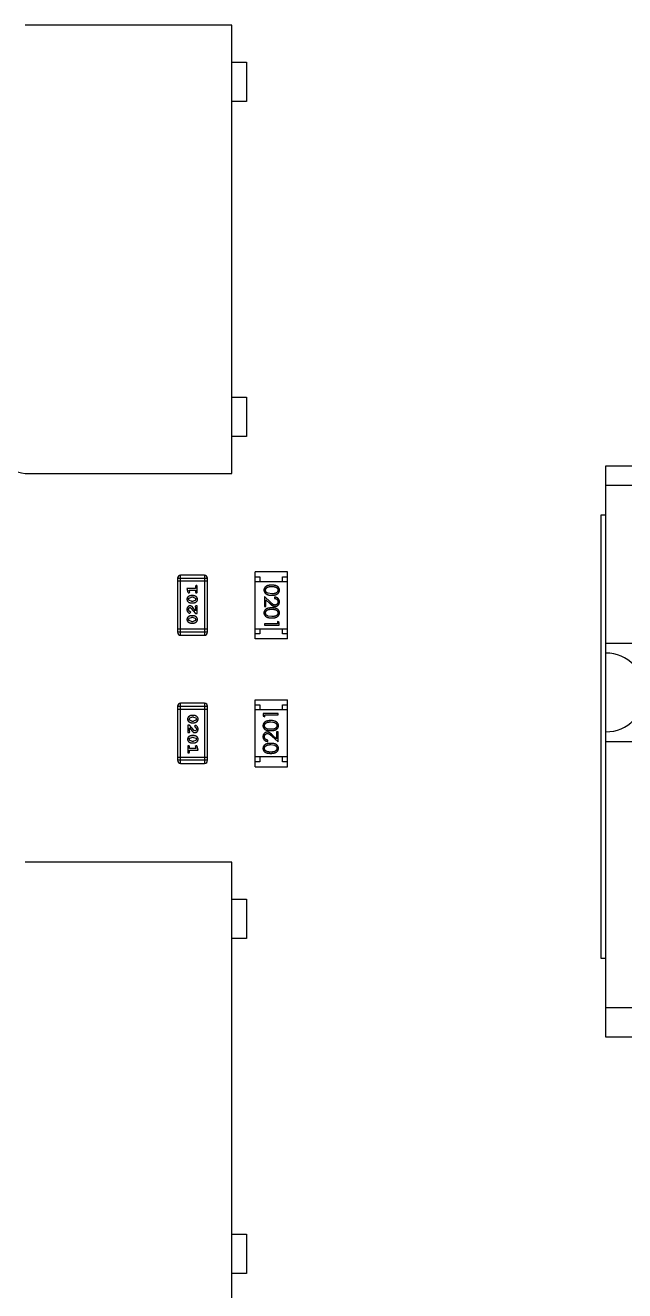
# Model space of a CAD drawing. Header units: inches. Extents: x -13 to 240, y -18 to 126.
# Drawn here: x 172.63 to 178.72, y 44.89 to 57.74 of the extents above; entities that cross this region are included whole.
import ezdxf

# ---------------------------------------------------------------- set-up
doc = ezdxf.new("R2010")
doc.units = ezdxf.units.IN
doc.header["$LTSCALE"] = 1.21
doc.header["$MEASUREMENT"] = 0
doc.layers.get('0').update_dxf_attribs({"linetype": 'CONTINUOUS'})
doc.layers.add('6871XX149022_PATTE2_1', color=7, linetype='CONTINUOUS')

msp = doc.modelspace()

# ---------------------------------------------------------------- linework, layer by layer
at = {"color": 7, "linetype": 'Continuous'}
for p, q in [((174.727, 57.741), (172.627, 57.741)), ((174.727, 53.191), (174.727, 57.741)), ((174.727, 57.366), (174.877, 57.366)), ((174.877, 57.366), (174.877, 56.966)), ((174.877, 56.966), (174.727, 56.966)), ((174.727, 53.966), (174.877, 53.966)), ((174.877, 53.966), (174.877, 53.566)), ((174.877, 53.566), (174.727, 53.566)), ((178.527, 47.466), (178.527, 53.266)), ((178.527, 53.266), (197.627, 53.266)), ((172.627, 53.191), (174.727, 53.191)), ((180.727, 53.066), (178.527, 53.066)), ((178.477, 52.766), (178.477, 48.266)), ((178.527, 52.766), (178.477, 52.766)), ((174.962, 51.511), (174.962, 52.191)), ((175.292, 52.191), (174.962, 52.191)), ((175.292, 51.511), (175.292, 52.191)), ((174.174, 52.126), (174.174, 51.577)), ((174.174, 52.126), (174.479, 52.126)), ((174.479, 52.095), (174.174, 52.095)), ((174.205, 51.547), (174.205, 52.156)), ((174.448, 52.156), (174.205, 52.156)), ((174.448, 52.156), (174.448, 51.547)), ((174.479, 51.577), (174.479, 52.126)), ((174.962, 52.141), (175.012, 52.141)), ((174.962, 52.091), (175.292, 52.091)), ((175.012, 52.141), (175.012, 52.091)), ((175.242, 52.091), (175.242, 52.141)), ((175.242, 52.141), (175.292, 52.141)), ((174.27, 52.023), (174.28, 51.986)), ((174.358, 52.023), (174.27, 52.023)), ((174.287, 51.912), (174.292, 51.924)), ((174.289, 51.977), (174.298, 51.985)), ((174.292, 51.924), (174.315, 51.932)), ((174.297, 51.991), (174.293, 52.006)), ((174.293, 52.006), (174.358, 52.006)), ((174.298, 51.985), (174.297, 51.991)), ((174.332, 51.949), (174.314, 51.949)), ((174.332, 51.932), (174.315, 51.932)), ((174.332, 51.932), (174.354, 51.924)), ((174.354, 51.924), (174.36, 51.912)), ((174.358, 52.04), (174.358, 52.023)), ((174.358, 52.006), (174.358, 51.988)), ((174.375, 51.988), (174.375, 52.04)), ((175.057, 51.94), (175.057, 51.838)), ((175.119, 51.882), (175.057, 51.94)), ((175.132, 51.967), (175.094, 51.973)), ((175.161, 51.934), (175.161, 51.921)), ((174.293, 51.9), (174.287, 51.912)), ((174.293, 51.793), (174.287, 51.808)), ((174.315, 51.892), (174.293, 51.9)), ((174.301, 51.788), (174.293, 51.793)), ((174.308, 51.78), (174.301, 51.788)), ((174.302, 51.828), (174.311, 51.823)), ((174.311, 51.823), (174.356, 51.768)), ((174.314, 51.875), (174.332, 51.875)), ((174.315, 51.892), (174.332, 51.892)), ((174.358, 51.795), (174.331, 51.828)), ((174.354, 51.9), (174.332, 51.892)), ((174.36, 51.912), (174.354, 51.9)), ((174.355, 51.836), (174.358, 51.831)), ((174.358, 51.831), (174.358, 51.795)), ((174.375, 51.845), (174.367, 51.845)), ((174.375, 51.768), (174.375, 51.845)), ((175.057, 51.838), (175.072, 51.838)), ((175.072, 51.838), (175.072, 51.908)), ((175.072, 51.908), (175.112, 51.87)), ((174.287, 51.707), (174.292, 51.72)), ((174.293, 51.695), (174.287, 51.707)), ((174.292, 51.72), (174.315, 51.727)), ((174.315, 51.688), (174.293, 51.695)), ((174.299, 51.771), (174.308, 51.78)), ((174.332, 51.744), (174.314, 51.744)), ((174.314, 51.67), (174.332, 51.67)), ((174.332, 51.727), (174.315, 51.727)), ((174.315, 51.688), (174.332, 51.688)), ((174.332, 51.727), (174.354, 51.72)), ((174.354, 51.695), (174.332, 51.688)), ((174.354, 51.72), (174.36, 51.708)), ((174.36, 51.708), (174.354, 51.695)), ((174.356, 51.768), (174.375, 51.768)), ((175.057, 51.663), (175.057, 51.65)), ((175.191, 51.663), (175.057, 51.663)), ((175.132, 51.736), (175.094, 51.742)), ((175.191, 51.686), (175.191, 51.663)), ((175.207, 51.677), (175.191, 51.686)), ((175.207, 51.65), (175.207, 51.677)), ((174.479, 51.608), (174.174, 51.608)), ((174.479, 51.577), (174.174, 51.577)), ((174.205, 51.547), (174.448, 51.547)), ((174.962, 51.611), (175.292, 51.611)), ((175.012, 51.561), (174.962, 51.561)), ((175.012, 51.611), (175.012, 51.561)), ((175.057, 51.65), (175.207, 51.65)), ((175.242, 51.561), (175.242, 51.611)), ((175.292, 51.561), (175.242, 51.561)), ((175.292, 51.511), (174.962, 51.511)), ((174.962, 50.211), (174.962, 50.891)), ((174.962, 50.891), (175.292, 50.891)), ((175.292, 50.211), (175.292, 50.891)), ((174.174, 50.826), (174.174, 50.277)), ((174.174, 50.826), (174.479, 50.826)), ((174.174, 50.795), (174.479, 50.795)), ((174.205, 50.246), (174.205, 50.856)), ((174.449, 50.856), (174.205, 50.856)), ((174.449, 50.856), (174.449, 50.246)), ((174.479, 50.277), (174.479, 50.826)), ((174.962, 50.841), (175.012, 50.841)), ((175.292, 50.791), (174.962, 50.791)), ((175.012, 50.841), (175.012, 50.791)), ((175.242, 50.791), (175.242, 50.841)), ((175.242, 50.841), (175.292, 50.841)), ((174.278, 50.635), (174.278, 50.558)), ((174.297, 50.635), (174.278, 50.635)), ((174.294, 50.695), (174.299, 50.707)), ((174.3, 50.683), (174.294, 50.695)), ((174.342, 50.58), (174.297, 50.635)), ((174.299, 50.707), (174.321, 50.715)), ((174.321, 50.676), (174.3, 50.683)), ((174.339, 50.732), (174.321, 50.732)), ((174.338, 50.715), (174.321, 50.715)), ((174.321, 50.676), (174.338, 50.676)), ((174.321, 50.658), (174.339, 50.658)), ((174.338, 50.715), (174.36, 50.708)), ((174.361, 50.683), (174.338, 50.676)), ((174.354, 50.632), (174.346, 50.623)), ((174.36, 50.708), (174.366, 50.695)), ((174.366, 50.695), (174.361, 50.683)), ((175.046, 50.753), (175.046, 50.725)), ((175.196, 50.753), (175.046, 50.753)), ((175.046, 50.725), (175.062, 50.717)), ((175.062, 50.717), (175.062, 50.74)), ((175.062, 50.74), (175.196, 50.74)), ((175.121, 50.667), (175.159, 50.661)), ((175.196, 50.74), (175.196, 50.753)), ((174.278, 50.558), (174.286, 50.558)), ((174.294, 50.491), (174.299, 50.503)), ((174.295, 50.572), (174.295, 50.608)), ((174.295, 50.608), (174.322, 50.574)), ((174.298, 50.566), (174.295, 50.572)), ((174.299, 50.503), (174.321, 50.51)), ((174.339, 50.528), (174.321, 50.528)), ((174.338, 50.51), (174.321, 50.51)), ((174.338, 50.51), (174.36, 50.503)), ((174.352, 50.575), (174.342, 50.58)), ((174.346, 50.623), (174.352, 50.614)), ((174.352, 50.614), (174.361, 50.609)), ((174.36, 50.503), (174.366, 50.491)), ((174.361, 50.609), (174.366, 50.594)), ((175.134, 50.521), (175.196, 50.463)), ((175.181, 50.495), (175.141, 50.532)), ((175.181, 50.565), (175.181, 50.495)), ((175.196, 50.565), (175.181, 50.565)), ((175.196, 50.463), (175.196, 50.565)), ((174.278, 50.414), (174.278, 50.363)), ((174.3, 50.478), (174.294, 50.491)), ((174.295, 50.397), (174.295, 50.414)), ((174.36, 50.397), (174.295, 50.397)), ((174.295, 50.363), (174.295, 50.38)), ((174.295, 50.38), (174.383, 50.38)), ((174.321, 50.471), (174.3, 50.478)), ((174.321, 50.471), (174.338, 50.471)), ((174.321, 50.454), (174.339, 50.454)), ((174.361, 50.479), (174.338, 50.471)), ((174.364, 50.425), (174.355, 50.418)), ((174.355, 50.418), (174.356, 50.412)), ((174.356, 50.412), (174.36, 50.397)), ((174.366, 50.491), (174.361, 50.479)), ((174.383, 50.38), (174.373, 50.416)), ((175.093, 50.468), (175.093, 50.482)), ((175.121, 50.436), (175.159, 50.43)), ((174.479, 50.307), (174.174, 50.307)), ((174.479, 50.277), (174.174, 50.277)), ((174.205, 50.246), (174.449, 50.246)), ((175.292, 50.311), (174.962, 50.311)), ((175.012, 50.261), (174.962, 50.261)), ((175.012, 50.311), (175.012, 50.261)), ((175.242, 50.261), (175.242, 50.311)), ((175.292, 50.261), (175.242, 50.261)), ((174.962, 50.211), (175.292, 50.211)), ((174.727, 49.241), (172.627, 49.241)), ((174.727, 44.691), (174.727, 49.241)), ((174.727, 48.866), (174.877, 48.866)), ((174.877, 48.866), (174.877, 48.466)), ((174.877, 48.466), (174.727, 48.466)), ((178.477, 48.266), (178.527, 48.266)), ((178.527, 47.766), (197.627, 47.766)), ((197.627, 47.466), (178.527, 47.466)), ((174.727, 45.466), (174.877, 45.466)), ((174.877, 45.466), (174.877, 45.066)), ((174.877, 45.066), (174.727, 45.066))]:
    msp.add_line(p, q, dxfattribs=at)
for centre, radius, start, end in [((172.627, 53.391), 0.2, 180.0001, 270.0001), ((174.205, 52.126), 0.0305, 90, 180), ((174.448, 52.126), 0.0305, 0, 90), ((174.205, 51.577), 0.0305, 180, 270), ((174.448, 51.577), 0.0305, 270, 0), ((174.205, 50.826), 0.0305, 90, 180), ((174.449, 50.826), 0.0305, 0, 90), ((174.205, 50.277), 0.0305, 180, 270), ((174.449, 50.277), 0.0305, 270, 0)]:
    msp.add_arc(centre, radius, start, end, dxfattribs=at)
for points, knots in [([(174.367, 52.051), (174.366, 52.051), (174.365, 52.051), (174.363, 52.051), (174.362, 52.05), (174.36, 52.049), (174.359, 52.047), (174.358, 52.045), (174.358, 52.043), (174.358, 52.041), (174.358, 52.04)], [0, 0, 0, 0, 0.11517, 0.223509, 0.328254, 0.438012, 0.553651, 0.682263, 0.830856, 1, 1, 1, 1]), ([(174.375, 52.04), (174.375, 52.041), (174.375, 52.043), (174.375, 52.045), (174.374, 52.047), (174.373, 52.049), (174.372, 52.05), (174.37, 52.051), (174.368, 52.051), (174.367, 52.051), (174.367, 52.051)], [0, 0, 0, 0, 0.169012, 0.317488, 0.445429, 0.560977, 0.67065, 0.776666, 0.88492, 1, 1, 1, 1]), ([(175.132, 52.055), (175.129, 52.055), (175.125, 52.055), (175.118, 52.055), (175.112, 52.055), (175.106, 52.054), (175.1, 52.053), (175.095, 52.052), (175.09, 52.051), (175.086, 52.049), (175.082, 52.047), (175.078, 52.045), (175.075, 52.043), (175.072, 52.041), (175.069, 52.039), (175.066, 52.036), (175.063, 52.034), (175.061, 52.031), (175.059, 52.028), (175.058, 52.025), (175.056, 52.022), (175.055, 52.019), (175.054, 52.016), (175.053, 52.012), (175.053, 52.009), (175.053, 52.006), (175.053, 52.005)], [0, 0, 0, 0, 0.068113, 0.132564, 0.193427, 0.250218, 0.303569, 0.353576, 0.400235, 0.443586, 0.484619, 0.524292, 0.56238, 0.599049, 0.63494, 0.669782, 0.704009, 0.737842, 0.771098, 0.803896, 0.836415, 0.868639, 0.900715, 0.933378, 0.966213, 1, 1, 1, 1]), ([(175.211, 52.005), (175.211, 52.006), (175.211, 52.009), (175.21, 52.012), (175.21, 52.016), (175.209, 52.019), (175.207, 52.022), (175.206, 52.025), (175.204, 52.028), (175.202, 52.031), (175.2, 52.034), (175.198, 52.037), (175.195, 52.039), (175.192, 52.041), (175.189, 52.044), (175.185, 52.046), (175.182, 52.047), (175.178, 52.049), (175.173, 52.051), (175.169, 52.052), (175.164, 52.053), (175.158, 52.054), (175.152, 52.055), (175.146, 52.055), (175.139, 52.055), (175.134, 52.055), (175.132, 52.055)], [0, 0, 0, 0, 0.033742, 0.066533, 0.099153, 0.13154, 0.164087, 0.196563, 0.229707, 0.263315, 0.297504, 0.331686, 0.366482, 0.4021, 0.438958, 0.476748, 0.515985, 0.556589, 0.599519, 0.645765, 0.695487, 0.748721, 0.805687, 0.866754, 0.931405, 1, 1, 1, 1]), ([(174.314, 51.949), (174.313, 51.949), (174.311, 51.949), (174.308, 51.949), (174.305, 51.948), (174.302, 51.947), (174.299, 51.946), (174.296, 51.945), (174.293, 51.944), (174.29, 51.943), (174.287, 51.941), (174.285, 51.939), (174.282, 51.938), (174.28, 51.936), (174.278, 51.934), (174.277, 51.933), (174.275, 51.931), (174.274, 51.928), (174.272, 51.925), (174.271, 51.921), (174.27, 51.917), (174.27, 51.913), (174.27, 51.912)], [0, 0, 0, 0, 0.049855, 0.099516, 0.148482, 0.19758, 0.246804, 0.296268, 0.346517, 0.397047, 0.446826, 0.49336, 0.537801, 0.579207, 0.617974, 0.654833, 0.689171, 0.722088, 0.786392, 0.853518, 0.924186, 1, 1, 1, 1]), ([(174.28, 51.986), (174.28, 51.985), (174.28, 51.984), (174.281, 51.982), (174.282, 51.98), (174.283, 51.979), (174.284, 51.978), (174.286, 51.978), (174.287, 51.977), (174.288, 51.977), (174.289, 51.977)], [0, 0, 0, 0, 0.187321, 0.344927, 0.475328, 0.579604, 0.674244, 0.773631, 0.882025, 1, 1, 1, 1]), ([(174.377, 51.912), (174.377, 51.913), (174.377, 51.916), (174.376, 51.92), (174.375, 51.924), (174.373, 51.928), (174.371, 51.931), (174.369, 51.934), (174.366, 51.937), (174.362, 51.939), (174.359, 51.942), (174.355, 51.944), (174.351, 51.945), (174.348, 51.947), (174.344, 51.948), (174.34, 51.948), (174.336, 51.949), (174.334, 51.949), (174.332, 51.949)], [0, 0, 0, 0, 0.067217, 0.131051, 0.19272, 0.252824, 0.312745, 0.373449, 0.436041, 0.501494, 0.567761, 0.632087, 0.695096, 0.757109, 0.817993, 0.878657, 0.939311, 1, 1, 1, 1]), ([(174.358, 51.988), (174.358, 51.987), (174.358, 51.986), (174.358, 51.983), (174.359, 51.981), (174.36, 51.98), (174.362, 51.979), (174.363, 51.978), (174.365, 51.977), (174.366, 51.977), (174.367, 51.977)], [0, 0, 0, 0, 0.169102, 0.317658, 0.446239, 0.563118, 0.671828, 0.776546, 0.884858, 1, 1, 1, 1]), ([(174.367, 51.977), (174.367, 51.977), (174.368, 51.977), (174.37, 51.978), (174.372, 51.979), (174.373, 51.98), (174.374, 51.981), (174.375, 51.983), (174.375, 51.986), (174.375, 51.987), (174.375, 51.988)], [0, 0, 0, 0, 0.115051, 0.223278, 0.329269, 0.437893, 0.554681, 0.682591, 0.83103, 1, 1, 1, 1]), ([(175.053, 52.005), (175.053, 52.004), (175.053, 52.002), (175.053, 51.998), (175.054, 51.995), (175.055, 51.991), (175.056, 51.988), (175.058, 51.985), (175.059, 51.982), (175.061, 51.979), (175.064, 51.976), (175.066, 51.973), (175.069, 51.971), (175.072, 51.968), (175.075, 51.966), (175.079, 51.964), (175.083, 51.962), (175.087, 51.96), (175.091, 51.959), (175.096, 51.957), (175.101, 51.956), (175.106, 51.955), (175.112, 51.954), (175.118, 51.954), (175.125, 51.954), (175.129, 51.953), (175.132, 51.953)], [0, 0, 0, 0, 0.033824, 0.067298, 0.10028, 0.133019, 0.165736, 0.198792, 0.232372, 0.266409, 0.301016, 0.336196, 0.371972, 0.408574, 0.446394, 0.485225, 0.525372, 0.567224, 0.611081, 0.65775, 0.70702, 0.759235, 0.814484, 0.873227, 0.934937, 1, 1, 1, 1]), ([(175.068, 52.005), (175.068, 52.006), (175.069, 52.01), (175.07, 52.015), (175.072, 52.019), (175.074, 52.023), (175.077, 52.026), (175.079, 52.028), (175.081, 52.03), (175.083, 52.032), (175.086, 52.033), (175.088, 52.035), (175.091, 52.036), (175.094, 52.037), (175.098, 52.038), (175.101, 52.039), (175.106, 52.04), (175.11, 52.041), (175.115, 52.041), (175.12, 52.042), (175.126, 52.042), (175.13, 52.042), (175.132, 52.042)], [0, 0, 0, 0, 0.060034, 0.120278, 0.182348, 0.247919, 0.281641, 0.315701, 0.350322, 0.385703, 0.421819, 0.459196, 0.497866, 0.538301, 0.58121, 0.628183, 0.679403, 0.734699, 0.794074, 0.858416, 0.927049, 1, 1, 1, 1]), ([(175.094, 51.973), (175.093, 51.973), (175.091, 51.974), (175.088, 51.975), (175.085, 51.977), (175.083, 51.978), (175.08, 51.98), (175.078, 51.982), (175.076, 51.984), (175.074, 51.987), (175.072, 51.99), (175.07, 51.995), (175.069, 52), (175.068, 52.003), (175.068, 52.005)], [0, 0, 0, 0, 0.075949, 0.148549, 0.218996, 0.286119, 0.351826, 0.416074, 0.478265, 0.540325, 0.660405, 0.774606, 0.887187, 1, 1, 1, 1]), ([(175.132, 52.042), (175.134, 52.042), (175.138, 52.042), (175.143, 52.042), (175.149, 52.041), (175.154, 52.041), (175.158, 52.04), (175.162, 52.039), (175.166, 52.038), (175.169, 52.037), (175.172, 52.036), (175.175, 52.035), (175.178, 52.033), (175.181, 52.032), (175.183, 52.03), (175.185, 52.028), (175.187, 52.026), (175.189, 52.023), (175.192, 52.019), (175.194, 52.015), (175.195, 52.01), (175.195, 52.006), (175.195, 52.005)], [0, 0, 0, 0, 0.073302, 0.142286, 0.206253, 0.266017, 0.321612, 0.372532, 0.419497, 0.462398, 0.502825, 0.541489, 0.579034, 0.615143, 0.650298, 0.684912, 0.718701, 0.752189, 0.817245, 0.879117, 0.939613, 1, 1, 1, 1]), ([(175.195, 52.005), (175.195, 52.003), (175.195, 52), (175.194, 51.995), (175.192, 51.99), (175.189, 51.987), (175.187, 51.984), (175.185, 51.982), (175.183, 51.98), (175.18, 51.978), (175.178, 51.976), (175.175, 51.975), (175.171, 51.973), (175.168, 51.972), (175.164, 51.971), (175.16, 51.97), (175.156, 51.969), (175.152, 51.968), (175.147, 51.968), (175.142, 51.967), (175.137, 51.967), (175.134, 51.967), (175.132, 51.967)], [0, 0, 0, 0, 0.059689, 0.119507, 0.181075, 0.246162, 0.279894, 0.314468, 0.350403, 0.387474, 0.426147, 0.466624, 0.508745, 0.553328, 0.600058, 0.649177, 0.700552, 0.754894, 0.811825, 0.871514, 0.934319, 1, 1, 1, 1]), ([(175.132, 51.953), (175.134, 51.953), (175.139, 51.954), (175.145, 51.954), (175.151, 51.954), (175.157, 51.955), (175.163, 51.956), (175.168, 51.957), (175.172, 51.959), (175.177, 51.96), (175.181, 51.962), (175.185, 51.964), (175.188, 51.966), (175.192, 51.968), (175.195, 51.971), (175.198, 51.973), (175.2, 51.976), (175.202, 51.979), (175.204, 51.982), (175.206, 51.985), (175.207, 51.988), (175.209, 51.991), (175.21, 51.995), (175.21, 51.998), (175.211, 52.002), (175.211, 52.004), (175.211, 52.005)], [0, 0, 0, 0, 0.065278, 0.127205, 0.186168, 0.241675, 0.294115, 0.343609, 0.390387, 0.434463, 0.476646, 0.517002, 0.555936, 0.593716, 0.630057, 0.665601, 0.700745, 0.734917, 0.768681, 0.802087, 0.834849, 0.867433, 0.900138, 0.932806, 0.966212, 1, 1, 1, 1]), ([(175.211, 51.885), (175.211, 51.887), (175.211, 51.89), (175.21, 51.895), (175.209, 51.9), (175.207, 51.904), (175.205, 51.908), (175.203, 51.912), (175.2, 51.916), (175.197, 51.92), (175.193, 51.923), (175.189, 51.926), (175.185, 51.928), (175.181, 51.93), (175.176, 51.932), (175.171, 51.933), (175.166, 51.934), (175.162, 51.934), (175.161, 51.934)], [0, 0, 0, 0, 0.06445, 0.126725, 0.187421, 0.247417, 0.306749, 0.366595, 0.427749, 0.490235, 0.553031, 0.614805, 0.676505, 0.738096, 0.801021, 0.864897, 0.931209, 1, 1, 1, 1]), ([(175.161, 51.921), (175.162, 51.921), (175.165, 51.92), (175.168, 51.92), (175.172, 51.919), (175.175, 51.917), (175.178, 51.916), (175.181, 51.914), (175.184, 51.912), (175.186, 51.91), (175.188, 51.907), (175.19, 51.905), (175.192, 51.902), (175.193, 51.899), (175.194, 51.896), (175.195, 51.893), (175.195, 51.889), (175.195, 51.887), (175.195, 51.886)], [0, 0, 0, 0, 0.073648, 0.143686, 0.210962, 0.275557, 0.338064, 0.399311, 0.4594, 0.51934, 0.579024, 0.637809, 0.695959, 0.754122, 0.813113, 0.873453, 0.935561, 1, 1, 1, 1]), ([(174.27, 51.912), (174.27, 51.91), (174.27, 51.908), (174.271, 51.903), (174.272, 51.9), (174.273, 51.896), (174.275, 51.893), (174.278, 51.89), (174.281, 51.887), (174.284, 51.884), (174.288, 51.882), (174.292, 51.88), (174.295, 51.879), (174.299, 51.877), (174.303, 51.876), (174.307, 51.876), (174.311, 51.875), (174.313, 51.875), (174.314, 51.875)], [0, 0, 0, 0, 0.06692, 0.130834, 0.19258, 0.252759, 0.312631, 0.373411, 0.436359, 0.501894, 0.568244, 0.632472, 0.69556, 0.757163, 0.818592, 0.878885, 0.939235, 1, 1, 1, 1]), ([(174.303, 51.845), (174.302, 51.845), (174.299, 51.845), (174.296, 51.845), (174.293, 51.844), (174.29, 51.843), (174.287, 51.841), (174.284, 51.839), (174.282, 51.837), (174.279, 51.835), (174.277, 51.832), (174.275, 51.829), (174.274, 51.826), (174.272, 51.823), (174.271, 51.82), (174.27, 51.816), (174.27, 51.812), (174.27, 51.81), (174.27, 51.808)], [0, 0, 0, 0, 0.060981, 0.120256, 0.178148, 0.236115, 0.293993, 0.352864, 0.413358, 0.476056, 0.539296, 0.602396, 0.665116, 0.728325, 0.792919, 0.859317, 0.928302, 1, 1, 1, 1]), ([(174.27, 51.808), (174.27, 51.807), (174.27, 51.803), (174.271, 51.798), (174.272, 51.794), (174.274, 51.789), (174.277, 51.785), (174.28, 51.781), (174.283, 51.778), (174.286, 51.776), (174.29, 51.774), (174.293, 51.772), (174.296, 51.771), (174.298, 51.771), (174.299, 51.771)], [0, 0, 0, 0, 0.098286, 0.193983, 0.289056, 0.384352, 0.477435, 0.566197, 0.652355, 0.737986, 0.818188, 0.887401, 0.94802, 1, 1, 1, 1]), ([(174.287, 51.808), (174.287, 51.81), (174.287, 51.812), (174.288, 51.816), (174.29, 51.82), (174.291, 51.822), (174.294, 51.825), (174.296, 51.827), (174.299, 51.828), (174.301, 51.828), (174.302, 51.828)], [0, 0, 0, 0, 0.156344, 0.299348, 0.4327, 0.561, 0.682299, 0.791883, 0.89611, 1, 1, 1, 1]), ([(174.331, 51.828), (174.33, 51.829), (174.329, 51.831), (174.326, 51.833), (174.324, 51.835), (174.322, 51.837), (174.32, 51.839), (174.319, 51.84), (174.317, 51.841), (174.315, 51.842), (174.312, 51.844), (174.309, 51.844), (174.306, 51.845), (174.304, 51.845), (174.303, 51.845)], [0, 0, 0, 0, 0.103002, 0.197728, 0.285279, 0.365235, 0.437224, 0.502446, 0.560545, 0.611446, 0.707576, 0.80349, 0.900532, 1, 1, 1, 1]), ([(174.332, 51.875), (174.333, 51.875), (174.335, 51.875), (174.339, 51.875), (174.342, 51.876), (174.345, 51.877), (174.348, 51.877), (174.351, 51.879), (174.354, 51.88), (174.357, 51.881), (174.359, 51.883), (174.362, 51.884), (174.364, 51.886), (174.366, 51.888), (174.368, 51.889), (174.37, 51.891), (174.371, 51.893), (174.373, 51.895), (174.375, 51.898), (174.376, 51.903), (174.377, 51.907), (174.377, 51.91), (174.377, 51.912)], [0, 0, 0, 0, 0.049886, 0.09882, 0.148132, 0.19689, 0.246038, 0.295176, 0.345305, 0.395692, 0.445312, 0.491875, 0.535813, 0.577009, 0.616081, 0.652689, 0.687585, 0.720206, 0.785062, 0.85223, 0.923759, 1, 1, 1, 1]), ([(174.367, 51.845), (174.366, 51.845), (174.364, 51.845), (174.362, 51.845), (174.359, 51.844), (174.358, 51.843), (174.356, 51.842), (174.355, 51.84), (174.355, 51.838), (174.355, 51.837), (174.355, 51.836)], [0, 0, 0, 0, 0.1844, 0.34094, 0.473574, 0.586824, 0.690029, 0.789175, 0.890445, 1, 1, 1, 1]), ([(175.132, 51.825), (175.129, 51.825), (175.125, 51.825), (175.118, 51.824), (175.112, 51.824), (175.106, 51.823), (175.1, 51.822), (175.095, 51.821), (175.09, 51.82), (175.086, 51.818), (175.082, 51.817), (175.078, 51.815), (175.075, 51.813), (175.072, 51.81), (175.069, 51.808), (175.066, 51.806), (175.063, 51.803), (175.061, 51.8), (175.059, 51.797), (175.058, 51.794), (175.056, 51.791), (175.055, 51.788), (175.054, 51.785), (175.053, 51.781), (175.053, 51.778), (175.053, 51.776), (175.053, 51.774)], [0, 0, 0, 0, 0.068113, 0.132564, 0.193427, 0.250218, 0.303569, 0.353576, 0.400235, 0.443586, 0.484619, 0.524292, 0.56238, 0.599049, 0.63494, 0.669782, 0.704009, 0.737842, 0.771098, 0.803896, 0.836415, 0.868639, 0.900715, 0.933378, 0.966213, 1, 1, 1, 1]), ([(175.068, 51.774), (175.068, 51.776), (175.069, 51.779), (175.07, 51.784), (175.072, 51.789), (175.074, 51.792), (175.077, 51.795), (175.079, 51.797), (175.081, 51.799), (175.083, 51.801), (175.086, 51.803), (175.088, 51.804), (175.091, 51.805), (175.094, 51.807), (175.098, 51.808), (175.101, 51.809), (175.106, 51.809), (175.11, 51.81), (175.115, 51.811), (175.12, 51.811), (175.126, 51.811), (175.13, 51.811), (175.132, 51.811)], [0, 0, 0, 0, 0.060034, 0.120278, 0.182348, 0.247919, 0.281641, 0.315701, 0.350322, 0.385703, 0.421819, 0.459196, 0.497866, 0.538301, 0.58121, 0.628183, 0.679403, 0.734699, 0.794074, 0.858416, 0.927049, 1, 1, 1, 1]), ([(175.112, 51.87), (175.114, 51.869), (175.117, 51.866), (175.121, 51.862), (175.125, 51.859), (175.129, 51.855), (175.133, 51.853), (175.136, 51.85), (175.139, 51.848), (175.143, 51.846), (175.148, 51.843), (175.154, 51.841), (175.16, 51.84), (175.164, 51.84), (175.166, 51.84)], [0, 0, 0, 0, 0.09953, 0.192079, 0.277712, 0.357454, 0.429648, 0.495771, 0.555538, 0.608657, 0.707578, 0.804328, 0.901298, 1, 1, 1, 1]), ([(175.165, 51.853), (175.163, 51.854), (175.16, 51.854), (175.155, 51.855), (175.151, 51.856), (175.147, 51.858), (175.144, 51.86), (175.141, 51.862), (175.138, 51.865), (175.135, 51.867), (175.131, 51.87), (175.127, 51.874), (175.123, 51.878), (175.12, 51.88), (175.119, 51.882)], [0, 0, 0, 0, 0.088014, 0.174976, 0.2638, 0.355443, 0.406413, 0.465519, 0.533076, 0.609353, 0.693899, 0.787171, 0.889197, 1, 1, 1, 1]), ([(175.211, 51.774), (175.211, 51.776), (175.211, 51.778), (175.21, 51.781), (175.21, 51.785), (175.209, 51.788), (175.207, 51.791), (175.206, 51.794), (175.204, 51.797), (175.202, 51.8), (175.2, 51.803), (175.198, 51.806), (175.195, 51.808), (175.192, 51.811), (175.189, 51.813), (175.185, 51.815), (175.182, 51.817), (175.178, 51.818), (175.173, 51.82), (175.169, 51.821), (175.164, 51.822), (175.158, 51.823), (175.152, 51.824), (175.146, 51.824), (175.139, 51.825), (175.134, 51.825), (175.132, 51.825)], [0, 0, 0, 0, 0.033742, 0.066533, 0.099153, 0.13154, 0.164087, 0.196563, 0.229707, 0.263315, 0.297504, 0.331686, 0.366482, 0.4021, 0.438958, 0.476748, 0.515985, 0.556589, 0.599519, 0.645765, 0.695487, 0.748721, 0.805687, 0.866754, 0.931405, 1, 1, 1, 1]), ([(175.132, 51.811), (175.134, 51.811), (175.138, 51.811), (175.143, 51.811), (175.149, 51.811), (175.154, 51.81), (175.158, 51.809), (175.162, 51.809), (175.166, 51.808), (175.169, 51.807), (175.172, 51.805), (175.175, 51.804), (175.178, 51.802), (175.181, 51.801), (175.183, 51.799), (175.185, 51.797), (175.187, 51.795), (175.189, 51.792), (175.192, 51.789), (175.194, 51.784), (175.195, 51.779), (175.195, 51.776), (175.195, 51.774)], [0, 0, 0, 0, 0.073302, 0.142286, 0.206253, 0.266017, 0.321612, 0.372532, 0.419497, 0.462398, 0.502825, 0.541489, 0.579034, 0.615143, 0.650298, 0.684912, 0.718701, 0.752189, 0.817245, 0.879117, 0.939613, 1, 1, 1, 1]), ([(175.195, 51.886), (175.195, 51.885), (175.195, 51.883), (175.195, 51.879), (175.194, 51.876), (175.193, 51.873), (175.192, 51.871), (175.19, 51.868), (175.188, 51.865), (175.186, 51.863), (175.184, 51.861), (175.182, 51.859), (175.179, 51.857), (175.176, 51.856), (175.174, 51.855), (175.171, 51.854), (175.168, 51.854), (175.166, 51.853), (175.165, 51.853)], [0, 0, 0, 0, 0.068027, 0.133505, 0.19695, 0.26027, 0.322741, 0.384982, 0.448465, 0.513424, 0.578224, 0.640011, 0.700094, 0.760067, 0.819012, 0.877878, 0.938035, 1, 1, 1, 1]), ([(175.166, 51.84), (175.168, 51.84), (175.17, 51.84), (175.175, 51.841), (175.179, 51.842), (175.183, 51.843), (175.187, 51.845), (175.19, 51.847), (175.194, 51.85), (175.197, 51.852), (175.201, 51.856), (175.203, 51.859), (175.206, 51.863), (175.207, 51.867), (175.209, 51.871), (175.21, 51.876), (175.211, 51.88), (175.211, 51.884), (175.211, 51.885)], [0, 0, 0, 0, 0.06271, 0.123347, 0.183401, 0.242828, 0.302097, 0.36242, 0.423725, 0.487032, 0.550491, 0.612709, 0.674265, 0.73617, 0.799211, 0.863483, 0.930525, 1, 1, 1, 1]), ([(174.314, 51.744), (174.313, 51.744), (174.311, 51.744), (174.308, 51.744), (174.305, 51.744), (174.302, 51.743), (174.299, 51.742), (174.296, 51.741), (174.293, 51.74), (174.29, 51.738), (174.287, 51.736), (174.285, 51.735), (174.282, 51.733), (174.28, 51.731), (174.278, 51.73), (174.277, 51.728), (174.275, 51.726), (174.274, 51.724), (174.272, 51.721), (174.271, 51.717), (174.27, 51.712), (174.27, 51.709), (174.27, 51.707)], [0, 0, 0, 0, 0.049855, 0.099516, 0.148482, 0.19758, 0.246804, 0.296268, 0.346517, 0.397047, 0.446826, 0.49336, 0.537801, 0.579207, 0.617974, 0.654833, 0.689171, 0.722088, 0.786392, 0.853518, 0.924186, 1, 1, 1, 1]), ([(174.27, 51.707), (174.27, 51.706), (174.27, 51.703), (174.271, 51.699), (174.272, 51.695), (174.273, 51.692), (174.275, 51.688), (174.278, 51.685), (174.281, 51.682), (174.284, 51.68), (174.288, 51.678), (174.292, 51.676), (174.295, 51.674), (174.299, 51.673), (174.303, 51.672), (174.307, 51.671), (174.311, 51.671), (174.313, 51.671), (174.314, 51.67)], [0, 0, 0, 0, 0.06692, 0.130834, 0.19258, 0.252759, 0.312631, 0.373411, 0.436359, 0.501894, 0.568244, 0.632472, 0.69556, 0.757163, 0.818592, 0.878885, 0.939235, 1, 1, 1, 1]), ([(174.377, 51.708), (174.377, 51.709), (174.377, 51.712), (174.376, 51.716), (174.375, 51.72), (174.373, 51.723), (174.371, 51.727), (174.369, 51.73), (174.366, 51.732), (174.362, 51.735), (174.359, 51.737), (174.355, 51.739), (174.351, 51.741), (174.348, 51.742), (174.344, 51.743), (174.34, 51.744), (174.336, 51.744), (174.334, 51.744), (174.332, 51.744)], [0, 0, 0, 0, 0.067217, 0.131051, 0.19272, 0.252824, 0.312745, 0.373449, 0.436041, 0.501494, 0.567761, 0.632087, 0.695096, 0.757109, 0.817993, 0.878657, 0.939311, 1, 1, 1, 1]), ([(174.332, 51.67), (174.333, 51.671), (174.335, 51.671), (174.339, 51.671), (174.342, 51.671), (174.345, 51.672), (174.348, 51.673), (174.351, 51.674), (174.354, 51.675), (174.357, 51.677), (174.359, 51.678), (174.362, 51.68), (174.364, 51.682), (174.366, 51.683), (174.368, 51.685), (174.37, 51.687), (174.371, 51.688), (174.373, 51.691), (174.375, 51.694), (174.376, 51.698), (174.377, 51.703), (174.377, 51.706), (174.377, 51.708)], [0, 0, 0, 0, 0.049886, 0.09882, 0.148132, 0.19689, 0.246038, 0.295176, 0.345305, 0.395692, 0.445312, 0.491875, 0.535813, 0.577009, 0.616081, 0.652689, 0.687585, 0.720206, 0.785062, 0.85223, 0.923759, 1, 1, 1, 1]), ([(175.053, 51.774), (175.053, 51.773), (175.053, 51.771), (175.053, 51.767), (175.054, 51.764), (175.055, 51.761), (175.056, 51.757), (175.058, 51.754), (175.059, 51.751), (175.061, 51.748), (175.064, 51.745), (175.066, 51.742), (175.069, 51.74), (175.072, 51.737), (175.075, 51.735), (175.079, 51.733), (175.083, 51.731), (175.087, 51.729), (175.091, 51.728), (175.096, 51.726), (175.101, 51.725), (175.106, 51.724), (175.112, 51.724), (175.118, 51.723), (175.125, 51.723), (175.129, 51.723), (175.132, 51.723)], [0, 0, 0, 0, 0.033824, 0.067298, 0.10028, 0.133019, 0.165736, 0.198792, 0.232372, 0.266409, 0.301016, 0.336196, 0.371972, 0.408574, 0.446394, 0.485225, 0.525372, 0.567224, 0.611081, 0.65775, 0.70702, 0.759235, 0.814484, 0.873227, 0.934937, 1, 1, 1, 1]), ([(175.094, 51.742), (175.093, 51.742), (175.091, 51.743), (175.088, 51.744), (175.085, 51.746), (175.083, 51.747), (175.08, 51.749), (175.078, 51.751), (175.076, 51.753), (175.074, 51.756), (175.072, 51.759), (175.07, 51.764), (175.069, 51.769), (175.068, 51.772), (175.068, 51.774)], [0, 0, 0, 0, 0.075949, 0.148549, 0.218996, 0.286119, 0.351826, 0.416074, 0.478265, 0.540325, 0.660405, 0.774606, 0.887187, 1, 1, 1, 1]), ([(175.195, 51.774), (175.195, 51.772), (175.195, 51.769), (175.194, 51.764), (175.192, 51.76), (175.189, 51.756), (175.187, 51.753), (175.185, 51.751), (175.183, 51.749), (175.18, 51.747), (175.178, 51.745), (175.175, 51.744), (175.171, 51.742), (175.168, 51.741), (175.164, 51.74), (175.16, 51.739), (175.156, 51.738), (175.152, 51.737), (175.147, 51.737), (175.142, 51.736), (175.137, 51.736), (175.134, 51.736), (175.132, 51.736)], [0, 0, 0, 0, 0.059689, 0.119507, 0.181075, 0.246162, 0.279894, 0.314468, 0.350403, 0.387474, 0.426147, 0.466624, 0.508745, 0.553328, 0.600058, 0.649177, 0.700552, 0.754894, 0.811825, 0.871514, 0.934319, 1, 1, 1, 1]), ([(175.132, 51.723), (175.134, 51.723), (175.139, 51.723), (175.145, 51.723), (175.151, 51.724), (175.157, 51.724), (175.163, 51.725), (175.168, 51.726), (175.172, 51.728), (175.177, 51.729), (175.181, 51.731), (175.185, 51.733), (175.188, 51.735), (175.192, 51.738), (175.195, 51.74), (175.198, 51.743), (175.2, 51.745), (175.202, 51.748), (175.204, 51.751), (175.206, 51.754), (175.207, 51.757), (175.209, 51.761), (175.21, 51.764), (175.21, 51.767), (175.211, 51.771), (175.211, 51.773), (175.211, 51.774)], [0, 0, 0, 0, 0.065278, 0.127205, 0.186168, 0.241675, 0.294115, 0.343609, 0.390387, 0.434463, 0.476646, 0.517002, 0.555936, 0.593716, 0.630057, 0.665601, 0.700745, 0.734917, 0.768681, 0.802087, 0.834849, 0.867433, 0.900138, 0.932806, 0.966212, 1, 1, 1, 1]), ([(174.321, 50.732), (174.32, 50.732), (174.318, 50.732), (174.315, 50.732), (174.312, 50.731), (174.308, 50.731), (174.305, 50.73), (174.302, 50.729), (174.299, 50.727), (174.297, 50.726), (174.294, 50.724), (174.291, 50.723), (174.289, 50.721), (174.287, 50.719), (174.285, 50.718), (174.283, 50.716), (174.282, 50.714), (174.28, 50.712), (174.279, 50.709), (174.277, 50.705), (174.277, 50.7), (174.276, 50.697), (174.276, 50.695)], [0, 0, 0, 0, 0.049886, 0.09882, 0.148132, 0.19689, 0.246038, 0.295176, 0.345305, 0.395692, 0.445312, 0.491875, 0.535813, 0.577009, 0.616081, 0.652689, 0.687585, 0.720206, 0.785062, 0.85223, 0.923759, 1, 1, 1, 1]), ([(174.276, 50.695), (174.276, 50.694), (174.277, 50.691), (174.277, 50.687), (174.278, 50.683), (174.28, 50.679), (174.282, 50.676), (174.284, 50.673), (174.287, 50.67), (174.291, 50.668), (174.294, 50.666), (174.298, 50.664), (174.302, 50.662), (174.306, 50.661), (174.309, 50.66), (174.313, 50.659), (174.317, 50.658), (174.32, 50.658), (174.321, 50.658)], [0, 0, 0, 0, 0.067217, 0.131051, 0.19272, 0.252824, 0.312745, 0.373449, 0.436041, 0.501494, 0.567761, 0.632087, 0.695096, 0.757109, 0.817993, 0.878657, 0.939311, 1, 1, 1, 1]), ([(174.383, 50.695), (174.383, 50.697), (174.383, 50.7), (174.383, 50.704), (174.381, 50.708), (174.38, 50.711), (174.378, 50.714), (174.375, 50.718), (174.372, 50.72), (174.369, 50.723), (174.365, 50.725), (174.362, 50.727), (174.358, 50.729), (174.354, 50.73), (174.35, 50.731), (174.347, 50.732), (174.343, 50.732), (174.34, 50.732), (174.339, 50.732)], [0, 0, 0, 0, 0.06692, 0.130834, 0.19258, 0.252759, 0.312631, 0.373411, 0.436359, 0.501894, 0.568244, 0.632472, 0.69556, 0.757163, 0.818592, 0.878885, 0.939235, 1, 1, 1, 1]), ([(174.339, 50.658), (174.34, 50.658), (174.342, 50.658), (174.345, 50.659), (174.348, 50.659), (174.351, 50.66), (174.354, 50.661), (174.357, 50.662), (174.36, 50.663), (174.363, 50.665), (174.366, 50.666), (174.369, 50.668), (174.371, 50.67), (174.373, 50.671), (174.375, 50.673), (174.377, 50.675), (174.378, 50.676), (174.38, 50.679), (174.381, 50.682), (174.382, 50.686), (174.383, 50.691), (174.383, 50.694), (174.383, 50.695)], [0, 0, 0, 0, 0.049855, 0.099516, 0.148482, 0.19758, 0.246804, 0.296268, 0.346517, 0.397047, 0.446826, 0.49336, 0.537801, 0.579207, 0.617974, 0.654833, 0.689171, 0.722088, 0.786392, 0.853518, 0.924186, 1, 1, 1, 1]), ([(174.383, 50.594), (174.383, 50.596), (174.383, 50.599), (174.382, 50.604), (174.381, 50.609), (174.379, 50.613), (174.376, 50.618), (174.374, 50.621), (174.37, 50.624), (174.367, 50.627), (174.363, 50.629), (174.36, 50.63), (174.357, 50.631), (174.355, 50.631), (174.354, 50.632)], [0, 0, 0, 0, 0.098286, 0.193983, 0.289056, 0.384352, 0.477435, 0.566197, 0.652355, 0.737986, 0.818188, 0.887401, 0.94802, 1, 1, 1, 1]), ([(175.121, 50.68), (175.119, 50.68), (175.115, 50.68), (175.108, 50.68), (175.102, 50.679), (175.096, 50.678), (175.091, 50.677), (175.085, 50.676), (175.081, 50.675), (175.076, 50.673), (175.072, 50.671), (175.068, 50.67), (175.065, 50.667), (175.062, 50.665), (175.058, 50.663), (175.056, 50.66), (175.053, 50.657), (175.051, 50.655), (175.049, 50.652), (175.047, 50.649), (175.046, 50.645), (175.045, 50.642), (175.044, 50.639), (175.043, 50.635), (175.043, 50.632), (175.043, 50.629), (175.043, 50.628)], [0, 0, 0, 0, 0.065278, 0.127205, 0.186168, 0.241675, 0.294115, 0.343609, 0.390387, 0.434463, 0.476646, 0.517002, 0.555936, 0.593716, 0.630057, 0.665601, 0.700745, 0.734917, 0.768681, 0.802087, 0.834849, 0.867433, 0.900138, 0.932806, 0.966212, 1, 1, 1, 1]), ([(175.058, 50.629), (175.058, 50.63), (175.058, 50.634), (175.059, 50.638), (175.062, 50.643), (175.064, 50.647), (175.066, 50.65), (175.068, 50.652), (175.07, 50.654), (175.073, 50.656), (175.076, 50.657), (175.079, 50.659), (175.082, 50.66), (175.085, 50.662), (175.089, 50.663), (175.093, 50.664), (175.097, 50.665), (175.101, 50.665), (175.106, 50.666), (175.111, 50.666), (175.116, 50.666), (175.12, 50.667), (175.121, 50.667)], [0, 0, 0, 0, 0.059689, 0.119507, 0.181075, 0.246162, 0.279894, 0.314468, 0.350403, 0.387474, 0.426147, 0.466624, 0.508745, 0.553328, 0.600058, 0.649177, 0.700552, 0.754894, 0.811825, 0.871514, 0.934319, 1, 1, 1, 1]), ([(175.2, 50.628), (175.2, 50.629), (175.2, 50.632), (175.2, 50.635), (175.199, 50.639), (175.198, 50.642), (175.197, 50.645), (175.196, 50.649), (175.194, 50.652), (175.192, 50.655), (175.19, 50.658), (175.187, 50.66), (175.184, 50.663), (175.181, 50.665), (175.178, 50.668), (175.174, 50.67), (175.171, 50.672), (175.166, 50.673), (175.162, 50.675), (175.157, 50.676), (175.152, 50.677), (175.147, 50.678), (175.141, 50.679), (175.135, 50.68), (175.128, 50.68), (175.124, 50.68), (175.121, 50.68)], [0, 0, 0, 0, 0.033824, 0.067298, 0.10028, 0.133019, 0.165736, 0.198792, 0.232372, 0.266409, 0.301016, 0.336196, 0.371972, 0.408574, 0.446394, 0.485225, 0.525372, 0.567224, 0.611081, 0.65775, 0.70702, 0.759235, 0.814484, 0.873227, 0.934937, 1, 1, 1, 1]), ([(175.159, 50.661), (175.16, 50.66), (175.162, 50.66), (175.165, 50.658), (175.168, 50.657), (175.17, 50.655), (175.173, 50.654), (175.175, 50.652), (175.177, 50.65), (175.179, 50.647), (175.181, 50.643), (175.183, 50.639), (175.185, 50.634), (175.185, 50.63), (175.185, 50.629)], [0, 0, 0, 0, 0.075949, 0.148549, 0.218996, 0.286119, 0.351826, 0.416074, 0.478265, 0.540325, 0.660405, 0.774606, 0.887187, 1, 1, 1, 1]), ([(174.321, 50.528), (174.32, 50.528), (174.318, 50.528), (174.315, 50.527), (174.312, 50.527), (174.308, 50.526), (174.305, 50.525), (174.302, 50.524), (174.299, 50.523), (174.297, 50.521), (174.294, 50.52), (174.291, 50.518), (174.289, 50.517), (174.287, 50.515), (174.285, 50.513), (174.283, 50.512), (174.282, 50.51), (174.28, 50.507), (174.279, 50.504), (174.277, 50.5), (174.277, 50.495), (174.276, 50.492), (174.276, 50.491)], [0, 0, 0, 0, 0.049886, 0.09882, 0.148132, 0.19689, 0.246038, 0.295176, 0.345305, 0.395692, 0.445312, 0.491875, 0.535813, 0.577009, 0.616081, 0.652689, 0.687585, 0.720206, 0.785062, 0.85223, 0.923759, 1, 1, 1, 1]), ([(174.286, 50.558), (174.287, 50.558), (174.289, 50.558), (174.292, 50.558), (174.294, 50.559), (174.296, 50.56), (174.297, 50.561), (174.298, 50.563), (174.298, 50.564), (174.298, 50.566), (174.298, 50.566)], [0, 0, 0, 0, 0.1844, 0.34094, 0.473574, 0.586824, 0.690029, 0.789175, 0.890445, 1, 1, 1, 1]), ([(174.322, 50.574), (174.323, 50.573), (174.325, 50.572), (174.327, 50.569), (174.329, 50.567), (174.331, 50.565), (174.333, 50.564), (174.335, 50.562), (174.336, 50.561), (174.338, 50.56), (174.341, 50.559), (174.344, 50.558), (174.347, 50.558), (174.349, 50.558), (174.351, 50.558)], [0, 0, 0, 0, 0.103002, 0.197728, 0.285279, 0.365235, 0.437224, 0.502446, 0.560545, 0.611446, 0.707576, 0.80349, 0.900532, 1, 1, 1, 1]), ([(174.383, 50.491), (174.383, 50.492), (174.383, 50.495), (174.383, 50.499), (174.381, 50.503), (174.38, 50.507), (174.378, 50.51), (174.375, 50.513), (174.372, 50.516), (174.369, 50.518), (174.365, 50.52), (174.362, 50.522), (174.358, 50.524), (174.354, 50.525), (174.35, 50.526), (174.347, 50.527), (174.343, 50.528), (174.34, 50.528), (174.339, 50.528)], [0, 0, 0, 0, 0.06692, 0.130834, 0.19258, 0.252759, 0.312631, 0.373411, 0.436359, 0.501894, 0.568244, 0.632472, 0.69556, 0.757163, 0.818592, 0.878885, 0.939235, 1, 1, 1, 1]), ([(174.351, 50.558), (174.352, 50.558), (174.354, 50.558), (174.357, 50.558), (174.36, 50.559), (174.363, 50.56), (174.366, 50.562), (174.369, 50.563), (174.371, 50.565), (174.374, 50.568), (174.376, 50.571), (174.378, 50.573), (174.38, 50.576), (174.381, 50.58), (174.382, 50.583), (174.383, 50.587), (174.383, 50.59), (174.383, 50.593), (174.383, 50.594)], [0, 0, 0, 0, 0.060981, 0.120256, 0.178148, 0.236115, 0.293993, 0.352864, 0.413358, 0.476056, 0.539296, 0.602396, 0.665116, 0.728325, 0.792919, 0.859317, 0.928302, 1, 1, 1, 1]), ([(174.366, 50.594), (174.366, 50.593), (174.366, 50.59), (174.365, 50.586), (174.364, 50.583), (174.362, 50.58), (174.36, 50.578), (174.357, 50.576), (174.354, 50.575), (174.352, 50.575), (174.352, 50.575)], [0, 0, 0, 0, 0.156344, 0.299348, 0.4327, 0.561, 0.682299, 0.791883, 0.89611, 1, 1, 1, 1]), ([(175.043, 50.628), (175.043, 50.627), (175.043, 50.625), (175.043, 50.621), (175.044, 50.618), (175.045, 50.615), (175.046, 50.611), (175.047, 50.608), (175.049, 50.605), (175.051, 50.602), (175.053, 50.6), (175.056, 50.597), (175.058, 50.594), (175.061, 50.592), (175.064, 50.59), (175.068, 50.588), (175.072, 50.586), (175.076, 50.584), (175.08, 50.583), (175.085, 50.582), (175.09, 50.58), (175.095, 50.58), (175.101, 50.579), (175.108, 50.578), (175.114, 50.578), (175.119, 50.578), (175.121, 50.578)], [0, 0, 0, 0, 0.033742, 0.066533, 0.099153, 0.13154, 0.164087, 0.196563, 0.229707, 0.263315, 0.297504, 0.331686, 0.366482, 0.4021, 0.438958, 0.476748, 0.515985, 0.556589, 0.599519, 0.645765, 0.695487, 0.748721, 0.805687, 0.866754, 0.931405, 1, 1, 1, 1]), ([(175.087, 50.563), (175.086, 50.563), (175.083, 50.563), (175.078, 50.562), (175.074, 50.561), (175.07, 50.56), (175.066, 50.558), (175.063, 50.556), (175.059, 50.553), (175.056, 50.55), (175.053, 50.547), (175.05, 50.543), (175.048, 50.54), (175.046, 50.536), (175.044, 50.531), (175.043, 50.527), (175.043, 50.522), (175.043, 50.519), (175.043, 50.517)], [0, 0, 0, 0, 0.06271, 0.123347, 0.183401, 0.242828, 0.302097, 0.36242, 0.423725, 0.487032, 0.550491, 0.612709, 0.674265, 0.73617, 0.799211, 0.863483, 0.930525, 1, 1, 1, 1]), ([(175.043, 50.517), (175.043, 50.516), (175.043, 50.512), (175.043, 50.508), (175.044, 50.503), (175.046, 50.499), (175.048, 50.494), (175.05, 50.49), (175.053, 50.486), (175.057, 50.483), (175.06, 50.48), (175.064, 50.477), (175.068, 50.474), (175.073, 50.472), (175.077, 50.471), (175.082, 50.47), (175.087, 50.469), (175.091, 50.469), (175.093, 50.468)], [0, 0, 0, 0, 0.06445, 0.126725, 0.187421, 0.247417, 0.306749, 0.366595, 0.427749, 0.490235, 0.553031, 0.614805, 0.676505, 0.738096, 0.801021, 0.864897, 0.931209, 1, 1, 1, 1]), ([(175.121, 50.592), (175.119, 50.592), (175.115, 50.592), (175.11, 50.592), (175.105, 50.592), (175.1, 50.593), (175.095, 50.593), (175.091, 50.594), (175.087, 50.595), (175.084, 50.596), (175.081, 50.597), (175.078, 50.599), (175.075, 50.6), (175.073, 50.602), (175.07, 50.604), (175.068, 50.605), (175.066, 50.608), (175.064, 50.61), (175.062, 50.614), (175.059, 50.619), (175.058, 50.624), (175.058, 50.627), (175.058, 50.629)], [0, 0, 0, 0, 0.073302, 0.142286, 0.206253, 0.266017, 0.321612, 0.372532, 0.419497, 0.462398, 0.502825, 0.541489, 0.579034, 0.615143, 0.650298, 0.684912, 0.718701, 0.752189, 0.817245, 0.879117, 0.939613, 1, 1, 1, 1]), ([(175.058, 50.517), (175.058, 50.518), (175.058, 50.52), (175.058, 50.523), (175.059, 50.526), (175.06, 50.529), (175.061, 50.532), (175.063, 50.535), (175.065, 50.537), (175.067, 50.54), (175.069, 50.542), (175.072, 50.544), (175.074, 50.546), (175.077, 50.547), (175.08, 50.548), (175.082, 50.549), (175.085, 50.549), (175.087, 50.549), (175.088, 50.549)], [0, 0, 0, 0, 0.068027, 0.133505, 0.19695, 0.26027, 0.322741, 0.384982, 0.448465, 0.513424, 0.578224, 0.640011, 0.700094, 0.760067, 0.819012, 0.877878, 0.938035, 1, 1, 1, 1]), ([(175.093, 50.482), (175.091, 50.482), (175.089, 50.482), (175.085, 50.483), (175.081, 50.484), (175.078, 50.485), (175.075, 50.487), (175.072, 50.489), (175.069, 50.49), (175.067, 50.493), (175.065, 50.495), (175.063, 50.498), (175.061, 50.501), (175.06, 50.504), (175.059, 50.507), (175.058, 50.51), (175.058, 50.513), (175.058, 50.516), (175.058, 50.517)], [0, 0, 0, 0, 0.073648, 0.143686, 0.210962, 0.275557, 0.338064, 0.399311, 0.4594, 0.51934, 0.579024, 0.637809, 0.695959, 0.754122, 0.813113, 0.873453, 0.935561, 1, 1, 1, 1]), ([(175.141, 50.532), (175.139, 50.534), (175.136, 50.537), (175.132, 50.541), (175.128, 50.544), (175.124, 50.547), (175.12, 50.55), (175.117, 50.553), (175.114, 50.555), (175.11, 50.557), (175.105, 50.559), (175.099, 50.561), (175.093, 50.563), (175.089, 50.563), (175.087, 50.563)], [0, 0, 0, 0, 0.09953, 0.192079, 0.277712, 0.357454, 0.429648, 0.495771, 0.555538, 0.608657, 0.707578, 0.804328, 0.901298, 1, 1, 1, 1]), ([(175.088, 50.549), (175.09, 50.549), (175.093, 50.549), (175.098, 50.548), (175.103, 50.546), (175.106, 50.544), (175.11, 50.542), (175.112, 50.54), (175.115, 50.538), (175.118, 50.535), (175.122, 50.532), (175.126, 50.529), (175.13, 50.525), (175.133, 50.522), (175.134, 50.521)], [0, 0, 0, 0, 0.088014, 0.174976, 0.2638, 0.355443, 0.406413, 0.465519, 0.533076, 0.609353, 0.693899, 0.787171, 0.889197, 1, 1, 1, 1]), ([(175.185, 50.629), (175.185, 50.627), (175.185, 50.624), (175.183, 50.619), (175.181, 50.614), (175.179, 50.61), (175.177, 50.608), (175.175, 50.605), (175.172, 50.604), (175.17, 50.602), (175.168, 50.6), (175.165, 50.599), (175.162, 50.597), (175.159, 50.596), (175.156, 50.595), (175.152, 50.594), (175.148, 50.593), (175.143, 50.593), (175.138, 50.592), (175.133, 50.592), (175.127, 50.592), (175.123, 50.592), (175.121, 50.592)], [0, 0, 0, 0, 0.060034, 0.120278, 0.182348, 0.247919, 0.281641, 0.315701, 0.350322, 0.385703, 0.421819, 0.459196, 0.497866, 0.538301, 0.58121, 0.628183, 0.679403, 0.734699, 0.794074, 0.858416, 0.927049, 1, 1, 1, 1]), ([(175.121, 50.578), (175.124, 50.578), (175.128, 50.578), (175.135, 50.578), (175.142, 50.579), (175.148, 50.58), (175.153, 50.581), (175.158, 50.582), (175.163, 50.583), (175.167, 50.584), (175.171, 50.586), (175.175, 50.588), (175.178, 50.59), (175.182, 50.592), (175.185, 50.595), (175.187, 50.597), (175.19, 50.6), (175.192, 50.602), (175.194, 50.605), (175.196, 50.608), (175.197, 50.611), (175.198, 50.615), (175.199, 50.618), (175.2, 50.621), (175.2, 50.625), (175.2, 50.627), (175.2, 50.628)], [0, 0, 0, 0, 0.068113, 0.132564, 0.193427, 0.250218, 0.303569, 0.353576, 0.400235, 0.443586, 0.484619, 0.524292, 0.56238, 0.599049, 0.63494, 0.669782, 0.704009, 0.737842, 0.771098, 0.803896, 0.836415, 0.868639, 0.900715, 0.933378, 0.966213, 1, 1, 1, 1]), ([(174.276, 50.491), (174.276, 50.489), (174.277, 50.486), (174.277, 50.482), (174.278, 50.478), (174.28, 50.475), (174.282, 50.472), (174.284, 50.469), (174.287, 50.466), (174.291, 50.463), (174.294, 50.461), (174.298, 50.459), (174.302, 50.457), (174.306, 50.456), (174.309, 50.455), (174.313, 50.454), (174.317, 50.454), (174.32, 50.454), (174.321, 50.454)], [0, 0, 0, 0, 0.067217, 0.131051, 0.19272, 0.252824, 0.312745, 0.373449, 0.436041, 0.501494, 0.567761, 0.632087, 0.695096, 0.757109, 0.817993, 0.878657, 0.939311, 1, 1, 1, 1]), ([(174.287, 50.425), (174.286, 50.425), (174.285, 50.425), (174.283, 50.425), (174.282, 50.424), (174.28, 50.423), (174.279, 50.421), (174.278, 50.419), (174.278, 50.417), (174.278, 50.415), (174.278, 50.414)], [0, 0, 0, 0, 0.115051, 0.223278, 0.329269, 0.437893, 0.554681, 0.682591, 0.83103, 1, 1, 1, 1]), ([(174.295, 50.414), (174.295, 50.415), (174.295, 50.417), (174.295, 50.419), (174.294, 50.421), (174.293, 50.423), (174.292, 50.424), (174.29, 50.425), (174.288, 50.425), (174.287, 50.425), (174.287, 50.425)], [0, 0, 0, 0, 0.169102, 0.317658, 0.446239, 0.563118, 0.671828, 0.776546, 0.884858, 1, 1, 1, 1]), ([(174.339, 50.454), (174.34, 50.454), (174.342, 50.454), (174.345, 50.454), (174.348, 50.455), (174.351, 50.455), (174.354, 50.456), (174.357, 50.457), (174.36, 50.459), (174.363, 50.46), (174.366, 50.462), (174.369, 50.463), (174.371, 50.465), (174.373, 50.467), (174.375, 50.468), (174.377, 50.47), (174.378, 50.472), (174.38, 50.474), (174.381, 50.477), (174.382, 50.482), (174.383, 50.486), (174.383, 50.489), (174.383, 50.491)], [0, 0, 0, 0, 0.049855, 0.099516, 0.148482, 0.19758, 0.246804, 0.296268, 0.346517, 0.397047, 0.446826, 0.49336, 0.537801, 0.579207, 0.617974, 0.654833, 0.689171, 0.722088, 0.786392, 0.853518, 0.924186, 1, 1, 1, 1]), ([(174.373, 50.416), (174.373, 50.417), (174.373, 50.419), (174.372, 50.421), (174.371, 50.423), (174.37, 50.424), (174.369, 50.425), (174.367, 50.425), (174.366, 50.425), (174.365, 50.425), (174.364, 50.425)], [0, 0, 0, 0, 0.187321, 0.344927, 0.475328, 0.579604, 0.674244, 0.773631, 0.882025, 1, 1, 1, 1]), ([(175.121, 50.449), (175.119, 50.449), (175.115, 50.449), (175.108, 50.449), (175.102, 50.448), (175.096, 50.448), (175.091, 50.447), (175.085, 50.445), (175.081, 50.444), (175.076, 50.442), (175.072, 50.441), (175.068, 50.439), (175.065, 50.437), (175.062, 50.434), (175.058, 50.432), (175.056, 50.429), (175.053, 50.427), (175.051, 50.424), (175.049, 50.421), (175.047, 50.418), (175.046, 50.415), (175.045, 50.411), (175.044, 50.408), (175.043, 50.405), (175.043, 50.401), (175.043, 50.399), (175.043, 50.397)], [0, 0, 0, 0, 0.065278, 0.127205, 0.186168, 0.241675, 0.294115, 0.343609, 0.390387, 0.434463, 0.476646, 0.517002, 0.555936, 0.593716, 0.630057, 0.665601, 0.700745, 0.734917, 0.768681, 0.802087, 0.834849, 0.867433, 0.900138, 0.932806, 0.966212, 1, 1, 1, 1]), ([(175.043, 50.397), (175.043, 50.396), (175.043, 50.394), (175.043, 50.391), (175.044, 50.387), (175.045, 50.384), (175.046, 50.381), (175.047, 50.378), (175.049, 50.374), (175.051, 50.372), (175.053, 50.369), (175.056, 50.366), (175.058, 50.364), (175.061, 50.361), (175.064, 50.359), (175.068, 50.357), (175.072, 50.355), (175.076, 50.354), (175.08, 50.352), (175.085, 50.351), (175.09, 50.35), (175.095, 50.349), (175.101, 50.348), (175.108, 50.348), (175.114, 50.347), (175.119, 50.347), (175.121, 50.347)], [0, 0, 0, 0, 0.033742, 0.066533, 0.099153, 0.13154, 0.164087, 0.196563, 0.229707, 0.263315, 0.297504, 0.331686, 0.366482, 0.4021, 0.438958, 0.476748, 0.515985, 0.556589, 0.599519, 0.645765, 0.695487, 0.748721, 0.805687, 0.866754, 0.931405, 1, 1, 1, 1]), ([(175.058, 50.398), (175.058, 50.4), (175.058, 50.403), (175.059, 50.408), (175.062, 50.412), (175.064, 50.416), (175.066, 50.419), (175.068, 50.421), (175.07, 50.423), (175.073, 50.425), (175.076, 50.426), (175.079, 50.428), (175.082, 50.429), (175.085, 50.431), (175.089, 50.432), (175.093, 50.433), (175.097, 50.434), (175.101, 50.435), (175.106, 50.435), (175.111, 50.436), (175.116, 50.436), (175.12, 50.436), (175.121, 50.436)], [0, 0, 0, 0, 0.059689, 0.119507, 0.181075, 0.246162, 0.279894, 0.314468, 0.350403, 0.387474, 0.426147, 0.466624, 0.508745, 0.553328, 0.600058, 0.649177, 0.700552, 0.754894, 0.811825, 0.871514, 0.934319, 1, 1, 1, 1]), ([(175.121, 50.361), (175.119, 50.361), (175.115, 50.361), (175.11, 50.361), (175.105, 50.361), (175.1, 50.362), (175.095, 50.363), (175.091, 50.363), (175.087, 50.364), (175.084, 50.365), (175.081, 50.367), (175.078, 50.368), (175.075, 50.369), (175.073, 50.371), (175.07, 50.373), (175.068, 50.375), (175.066, 50.377), (175.064, 50.38), (175.062, 50.383), (175.059, 50.388), (175.058, 50.393), (175.058, 50.396), (175.058, 50.398)], [0, 0, 0, 0, 0.073302, 0.142286, 0.206253, 0.266017, 0.321612, 0.372532, 0.419497, 0.462398, 0.502825, 0.541489, 0.579034, 0.615143, 0.650298, 0.684912, 0.718701, 0.752189, 0.817245, 0.879117, 0.939613, 1, 1, 1, 1]), ([(175.2, 50.397), (175.2, 50.399), (175.2, 50.401), (175.2, 50.405), (175.199, 50.408), (175.198, 50.411), (175.197, 50.415), (175.196, 50.418), (175.194, 50.421), (175.192, 50.424), (175.19, 50.427), (175.187, 50.43), (175.184, 50.432), (175.181, 50.435), (175.178, 50.437), (175.174, 50.439), (175.171, 50.441), (175.166, 50.443), (175.162, 50.444), (175.157, 50.445), (175.152, 50.447), (175.147, 50.448), (175.141, 50.448), (175.135, 50.449), (175.128, 50.449), (175.124, 50.449), (175.121, 50.449)], [0, 0, 0, 0, 0.033824, 0.067298, 0.10028, 0.133019, 0.165736, 0.198792, 0.232372, 0.266409, 0.301016, 0.336196, 0.371972, 0.408574, 0.446394, 0.485225, 0.525372, 0.567224, 0.611081, 0.65775, 0.70702, 0.759235, 0.814484, 0.873227, 0.934937, 1, 1, 1, 1]), ([(175.185, 50.398), (175.185, 50.396), (175.185, 50.393), (175.183, 50.388), (175.181, 50.383), (175.179, 50.38), (175.177, 50.377), (175.175, 50.375), (175.172, 50.373), (175.17, 50.371), (175.168, 50.369), (175.165, 50.368), (175.162, 50.367), (175.159, 50.365), (175.156, 50.364), (175.152, 50.363), (175.148, 50.363), (175.143, 50.362), (175.138, 50.361), (175.133, 50.361), (175.127, 50.361), (175.123, 50.361), (175.121, 50.361)], [0, 0, 0, 0, 0.060034, 0.120278, 0.182348, 0.247919, 0.281641, 0.315701, 0.350322, 0.385703, 0.421819, 0.459196, 0.497866, 0.538301, 0.58121, 0.628183, 0.679403, 0.734699, 0.794074, 0.858416, 0.927049, 1, 1, 1, 1]), ([(175.121, 50.347), (175.124, 50.347), (175.128, 50.347), (175.135, 50.348), (175.142, 50.348), (175.148, 50.349), (175.153, 50.35), (175.158, 50.351), (175.163, 50.352), (175.167, 50.354), (175.171, 50.355), (175.175, 50.357), (175.178, 50.359), (175.182, 50.361), (175.185, 50.364), (175.187, 50.366), (175.19, 50.369), (175.192, 50.372), (175.194, 50.375), (175.196, 50.378), (175.197, 50.381), (175.198, 50.384), (175.199, 50.387), (175.2, 50.391), (175.2, 50.394), (175.2, 50.396), (175.2, 50.397)], [0, 0, 0, 0, 0.068113, 0.132564, 0.193427, 0.250218, 0.303569, 0.353576, 0.400235, 0.443586, 0.484619, 0.524292, 0.56238, 0.599049, 0.63494, 0.669782, 0.704009, 0.737842, 0.771098, 0.803896, 0.836415, 0.868639, 0.900715, 0.933378, 0.966213, 1, 1, 1, 1]), ([(175.159, 50.43), (175.16, 50.43), (175.162, 50.429), (175.165, 50.428), (175.168, 50.426), (175.17, 50.425), (175.173, 50.423), (175.175, 50.421), (175.177, 50.419), (175.179, 50.416), (175.181, 50.412), (175.183, 50.408), (175.185, 50.403), (175.185, 50.4), (175.185, 50.398)], [0, 0, 0, 0, 0.075949, 0.148549, 0.218996, 0.286119, 0.351826, 0.416074, 0.478265, 0.540325, 0.660405, 0.774606, 0.887187, 1, 1, 1, 1]), ([(174.278, 50.363), (174.278, 50.362), (174.278, 50.36), (174.278, 50.358), (174.279, 50.356), (174.28, 50.354), (174.282, 50.353), (174.283, 50.352), (174.285, 50.352), (174.286, 50.352), (174.287, 50.352)], [0, 0, 0, 0, 0.169012, 0.317488, 0.445429, 0.560977, 0.67065, 0.776666, 0.88492, 1, 1, 1, 1]), ([(174.287, 50.352), (174.287, 50.352), (174.288, 50.352), (174.29, 50.352), (174.292, 50.353), (174.293, 50.354), (174.294, 50.356), (174.295, 50.358), (174.295, 50.36), (174.295, 50.362), (174.295, 50.363)], [0, 0, 0, 0, 0.11517, 0.223509, 0.328254, 0.438012, 0.553651, 0.682263, 0.830856, 1, 1, 1, 1])]:
    msp.add_open_spline(points, degree=3, knots=knots, dxfattribs=at)
at = {"layer": '6871XX149022_PATTE2_1', "color": 6, "linetype": 'Continuous'}
for p, q in [((178.527, 51.366), (178.527, 51.466)), ((178.527, 51.466), (179.727, 51.466)), ((178.527, 50.466), (178.527, 50.566)), ((179.727, 50.466), (178.527, 50.466))]:
    msp.add_line(p, q, dxfattribs=at)
msp.add_arc((178.527, 50.966), 0.4, 270, 90, dxfattribs=at)

doc.saveas('drawing.dxf')
